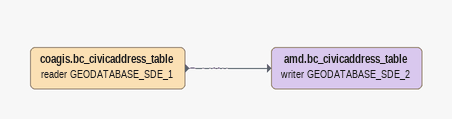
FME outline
coagis.bc_civicaddress_table (reader GEODATABASE_SDE_1)
    -> amd.bc_civicaddress_table (writer GEODATABASE_SDE_2)
amd.bc_civicaddress_table (writer GEODATABASE_SDE_2)
